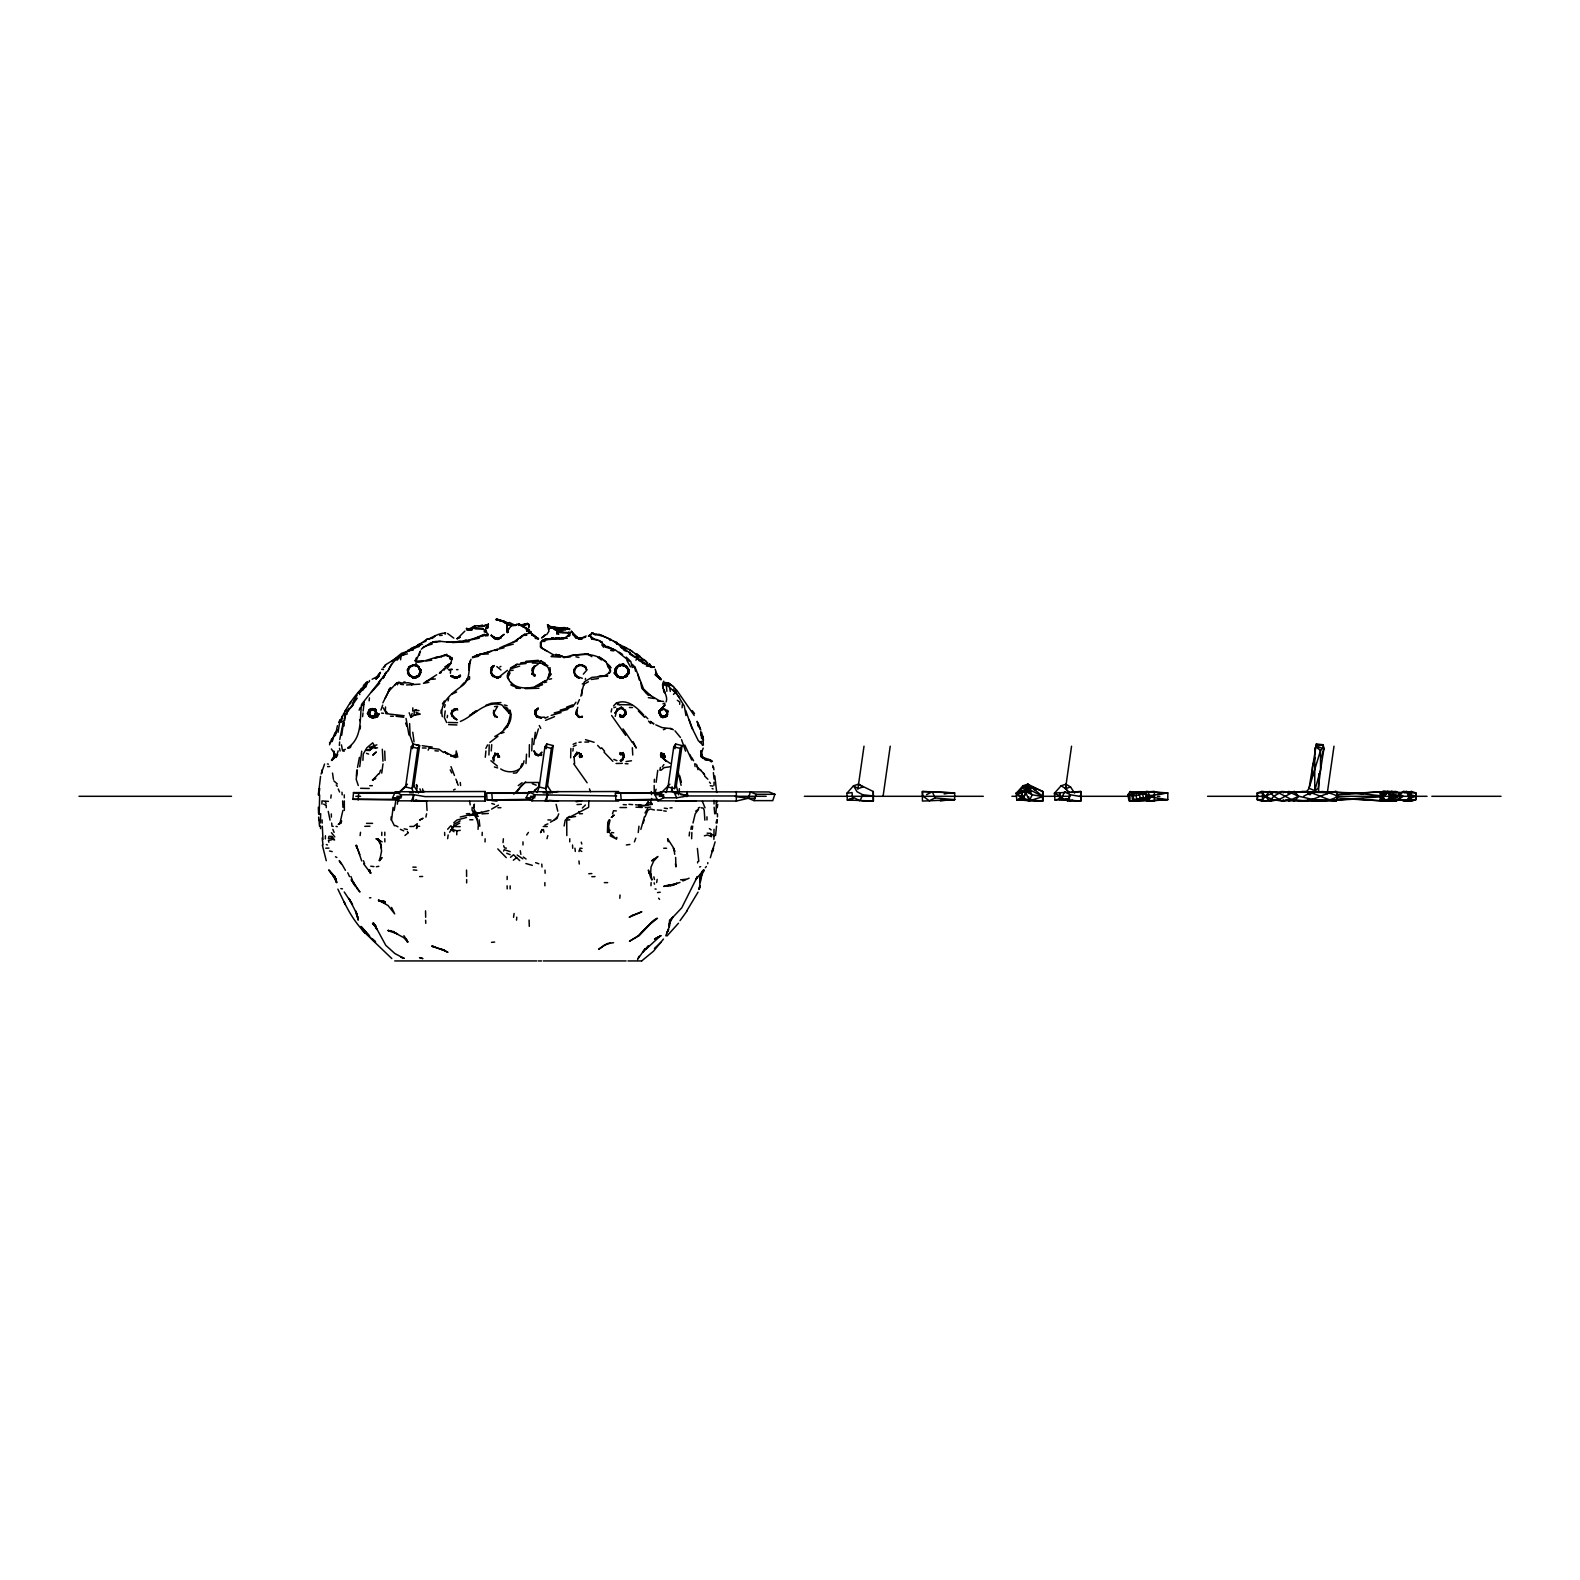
<?xml version="1.0" encoding="UTF-8"?>
<svg xmlns="http://www.w3.org/2000/svg" width="1580" height="1580" viewBox="0 0 1580 1580"><rect width="100%" height="100%" fill="white"/><g stroke="black" fill="none" stroke-linecap="round" stroke-linejoin="round"><path stroke-width="1.5" d="M319.041 820.218L319.535 826.36M466.554 629.788L472.361 629.669C469.319 630.914 465.29 628.465 466.554 628.702M529.241 757.037L529.399 744.694M356.409 776.116L356.764 770.033M668.182 841.745L667.59 838.664L673.831 848.381L674.719 854.326M1030.318 788.42L1027.79 784.194L1027.494 788.578L1023.603 797.801L1016.236 793.279L1032.372 786.978L1042.721 791.521L1042.682 801.06L1016.77 799.994L1016.236 793.279L1022.912 785.793L1027.79 784.194L1042.721 791.521L1042.682 801.06L1016.77 799.994L1023.603 797.801L1029.331 800.823L1043.017 796.616L1027.79 784.194L1016.236 793.279L1021.984 799.302L1029.331 800.823L1032.194 794.78L1027.494 788.578L1022.912 785.793L1029.331 800.823L1028.718 796.735M522.98 844.945L523 841.864M691.606 838.743L691.862 832.502M344.578 720.678L345.665 714.535L357.238 698.143M384.789 835.484L384.809 832.206M338.061 732.37L340.016 720.026L341.162 719.69C346.02 707.149 354.907 695.299 364.309 685.641M717.458 816.821L717.478 813.759M381.787 835.425L381.807 832.265M466.535 870.047L466.613 876.446M528.806 625.858C527.7 620.545 529.616 627.457 529.063 624.771M620.762 645.647L617.089 643.356L629.591 649.657L646.339 661.605M626.253 657.142L630.835 661.566L632.217 667.451L634.666 666.78L635.515 668.36L643.574 689.018L650.664 695.575L660.045 701.125L663.541 701.461M679.282 791.876L679.341 788.637M362.926 760.336L363.222 754.114L366.916 747.735L372.722 742.817L375.586 748.091L377.521 747.794M466.633 882.904L466.693 879.586M679.677 704.325L679.716 701.955L677.307 700.315M666.879 691.309L666.385 685.76L663.62 684.634L665.16 683.449L676.892 693.976L673.495 689.887M485.04 841.923L485.119 838.783M531.769 750.856L532.282 738.433M385.066 760.454L384.73 751.053M388.127 670.789C393.124 658.169 407.087 650.565 418.996 646.496L421.505 642.586M482.157 835.524L482.236 832.344M507.121 879.527L507.2 876.347M526.515 754.174L525.982 763.555M659.808 713.508L659.907 710.25L659.196 713.449L661.981 707.603L659.709 710.664L665.081 704.739L661.902 708.136L664.548 705.707M427.054 810.481L426.482 800.922M472.163 807.341L472.065 810.125L477.041 819.625M615.568 672.705L616.654 666.424L614.739 672.705L617.444 666.681L620.071 664.489L614.758 669.505L617.385 666.819L615.331 672.744L615.469 669.624L616.793 675.964L614.067 672.843L619.735 677.8L616.595 676.398L622.974 677.978L616.437 675.766L622.974 677.8L619.854 677.8L626.233 676.892L619.814 677.781L622.974 677.899M1382.796 801.06L1384.514 799.658L1383.962 801.06L1382.224 799.658L1382.796 791.521L1395.989 791.521L1403.178 796.3L1395.989 801.06L1382.796 801.06L1381.177 796.3L1382.224 792.923L1383.962 791.521L1384.514 792.923L1382.796 791.521M325.342 838.901L325.441 835.8M580.828 696.168L584.403 681.77L591.829 677.405L607.787 675.924L604.291 675.924L610.157 672.369L609.623 666.582L607.885 666.543L606.286 661.961L599.294 657.122L604.271 660.48M697.965 769.658L696.899 765.016M1318.747 773.904L1318.629 791.521M321.925 773.094L322.024 769.934M413.288 799.5L413.447 794.997M419.707 651.888L419.391 655.325M470.998 659.235C467.858 668.36 471.334 680.388 461.143 686.51C451.406 693.699 439.122 702.883 442.361 716.649M546.877 799.5L547.115 792.765L545.614 788.578L551.341 748.387L553.217 745.582L546.799 744.002L544.922 746.787L539.175 786.978L537.141 792.587M1059.449 799.5L1059.686 792.765L1080.898 791.521L1080.858 801.06L1067.507 800.823L1061.78 797.801L1059.449 799.5L1080.858 801.06L1080.898 791.521L1071.615 792.41M1069.522 794.997L1069.364 799.5L1054.946 799.994L1054.413 793.279L1061.089 785.793L1065.967 784.194L1070.549 786.978L1074.598 793.081M478.029 829.342L478.246 826.32M590.841 636.306L591.631 638.913L599.057 640.532L606.641 647.03L603.56 644.719M555.528 629.808L560.347 632.454L569.748 632.731L560.347 632.454L547.45 624.653L548.951 631.19L546.68 634.666M716.017 813.661L716.431 800.961M654.258 782.258L654.377 779.295M650.98 885.728L651.118 882.568M714.042 779.058L713.39 772.62M540.558 645.549L541.782 648.412L540.518 642.665L543.994 639.841L567.2 638.182L544.784 638.833M388.68 669.821L361.583 704.404C359.45 719.453 362.61 737.623 347.956 747.656M504.06 647.8L495.251 649.854C494.145 650.288 458.299 660.598 478.641 656.273M525.686 782.001L520.847 786.03L517.252 791.758M385.52 706.991L385.342 710.506L387.515 713.192M412.676 711.059L412.834 707.84M564.139 826.004L565.186 820.257L566.845 818.677L588.629 807.321L588.807 800.981M682.106 707.781L682.264 704.779M491.242 750.954L491.716 744.674M581.717 695.378L582.329 688.999M686.905 796.616L687.201 791.521L687.537 795.965L676.714 797.801L663.58 797.801L657.853 800.823L654.989 794.78L660.717 791.758L769.144 791.955L774.891 794.306L772.758 800.625L754.055 800.625L748.308 798.275L736.004 796.616M657.853 800.823L736.339 801.06L736.3 791.521M873.286 791.521L873.345 801.06L847.394 799.994L846.86 793.279L853.516 785.793L858.394 784.194L873.286 791.521L873.345 801.06L861.831 800.823M319.575 784.826L320.562 776.333M339.996 722.238L341.833 721.705L341.675 716.688M342.88 810.461L339.937 823.338L341.695 821.008L339.246 823.97M382.972 761.165L382.301 749.276M657.754 770.329L656.135 782.278M713.903 839.316L714.022 829.303M362.61 716.609L363.005 712.916M474.138 807.341L474.336 804.181L473.664 807.499M497.404 650.328L495.251 649.854M707.721 863.746L707.801 862.621M715.562 835.543L716.55 826.083M485.89 750.974L485.277 757.255M616.753 838.467L616.812 837.4M319.002 788.795L318.271 794.839M319.2 814.49L319.654 794.938M717.103 823.042L717.32 819.921M487.351 625.265L488.437 624.614L481.92 626.312L487.983 624.535M485.139 791.521L485.1 801.06L398.279 800.823L392.551 797.801L395.415 791.758L485.139 791.521L485.1 801.06M1042.721 791.521L1042.682 801.06L1033.478 800.27M1129.937 801.06L1129.996 791.521L1142.518 794.128L1148.245 792.034L1150.102 798.453L1144.394 800.547L1129.937 801.06L1144.098 800.625M440.938 713.192L441.175 710.21M339.364 745.444L339.641 742.008M341.715 735.233L343.769 720.697M396.363 799.994L352.952 799.302L353.486 792.587L396.462 792.587M358.166 799.994L358.7 793.279L396.896 793.279M383.13 667.827L385.658 664.706L397.864 657.24M450.379 673.297L450.577 670.809L448.878 669.683L452.097 669.407L448.878 669.683M519.702 666.128L510.419 668.834L507.437 677.129C513.125 691.191 530.939 688.959 542.552 684.713M516.522 920.133L516.759 917.17M591.058 634.449L592.085 632.83C588.471 638.399 588.965 632.533 591.473 637.254L594.258 638.893M642.487 663.264L647.03 664.193C628.267 655.305 615.607 636.562 595.186 634.686L592.421 632.81L595.186 634.686M619.794 898.269L620.051 895.011M456.758 834.813L456.837 830.784L451.584 829.283M570.894 748.466L570.657 757.847M638.972 826.221L638.241 832.522M319.2 788.4L319.456 785.477M704.858 820.119L704.186 810.145L703.159 808.012L701.263 807.854M359.726 766.715L361.721 751.191M503.033 842.614L503.388 838.802M701.718 741.277L701.56 742.304M391.524 664.41L388.799 669.229M613.317 640.888L616.99 643.475L617.089 642.428M320.681 813.582L320.404 822.904M549.386 675.648L550.097 667.668L548.596 668.893L549.721 672.231M369.128 700.849L369.424 697.866M397.35 804.2L397.686 801.1M569.353 629.433C568.84 627.932 570.933 629.136 566.489 628.504L561.591 627.714C558.846 629.887 549.563 625.107 556.614 628.129L555.528 630.104L565.956 629.551L565.285 628.307M445.284 634.113L445.56 632.691L444.553 633.6M394.23 810.441L395.691 801.159M441.551 657.122C436.475 654.634 410.207 669.387 416.547 657.477M689.176 835.958L689.591 832.107M319.14 791.817L318.804 794.957L319.733 788.558M460.333 721.448C474.395 715.72 484.547 700.039 501.867 704.917L509.412 713.528L509.827 709.953C514.507 721.764 504.395 731.54 494.777 736.497M692.317 829.303L692.672 826.123M710.783 760.039L701.204 756.879L704.384 758.598L701.224 756.287L704.028 758.578L701.086 755.615L703.337 758.242L701.086 755.121L702.745 757.946L700.987 751.033L701.678 757.472L701.382 751.014L700.849 754.154L703.219 748.13M383.012 763.871L381.728 773.094M533.685 744.615L535.324 732.29M400.609 659.788L400.945 656.944M484.112 631.704L486.206 632.514L485.771 630.124L487.865 634.805L485.257 635.575L484.25 634.232L484.151 635.437L469.339 639.959M525.528 628.011L527.523 629.117L527.009 631.111L525.745 628.109L522.723 626.746M558.727 813.838L556.97 818.519L550.452 822.193M569.847 632.395L569.59 635.693L567.418 636.306L569.946 632.869M572.869 751.073L573.204 748.229M1383.211 792.923L1383.211 799.658L1387.299 801.06L1392.691 796.3L1388.208 791.521L1383.606 792.923L1383.606 799.658L1387.299 801.06L1391.783 796.3L1387.299 791.521L1383.211 792.923L1383.211 799.658M330.812 798.117L331.188 794.938M360.102 835.563L360.517 832.324M416.488 709.637L414.197 710.487L414.138 715.246L410.879 717.32L409.161 712.758M536.726 717.024L535.64 710.368L535.008 713.528L538.286 707.939L535.284 710.506L536.726 717.024L535.284 714.14L537.99 717.221L535.146 714.575L541.505 718.13L538.346 717.419L544.626 717.162M447.654 838.644L448.147 834.951M510.617 714.12L507.358 727.156M487.884 626.865C488.793 619.459 486.245 635.93 488.319 623.843M513.559 917.289L514.093 913.477M386.034 672.112L383.92 676.971M407.443 784.194L398.851 792.587L405.566 786.978L411.313 746.787L413.19 744.002L419.628 745.582L413.881 785.793L412.005 788.578L413.526 792.765L409.556 792.765M412.518 748.723L413.19 744.002M419.628 745.582L417.752 748.387L412.005 788.578L405.566 786.978M546.127 748.723L546.799 744.002M539.175 786.978L545.614 788.578L547.49 785.793L553.217 745.582M665.97 792.587L668.004 786.978L673.751 746.787L675.628 744.002L682.047 745.582L676.319 785.793L678.61 794.78M674.956 748.723L675.628 744.002M671.421 791.521L672.112 786.741M668.004 786.978L674.443 788.578L680.19 748.387L682.047 745.582M857.861 789.131L864.003 746.195M883.082 796.3L890.231 746.195M1065.434 789.131L1071.556 746.195M1327.18 793.911L1333.994 746.195M468.904 666.444L469.161 663.363L468.944 670.256M1409.498 797.88L1407.247 801.06L1411.059 800.586L1411.059 791.995L1403.178 791.521L1395.989 796.3L1399.584 799.658L1407.247 801.06L1409.143 799.658L1410.545 792.923L1406.259 791.521L1404.383 792.923M447.199 717.656L447.535 715.385M331.879 740.19L334.091 735.371M357.396 770.171L356.191 779.315L358.285 785.517M507.713 631.565L506.805 625.522L507.891 631.408L506.844 628.504M703.515 744.95L702.389 745.246M507.694 673.831L507.437 677.129L508.918 679.104M357.534 767.367L359.43 757.333M659.887 770.27L660.381 767.406M697.57 862.897L697.807 861.515M666.168 701.836C668.794 694.627 659.354 687.833 663.778 681.158M338.16 750.856L336.046 757.492L337.705 754.529L331.82 760.533M656.648 882.529L657.181 879.448M693.008 822.982L695.22 813.878L698.597 809.197L695.674 811.152M645.015 812.989L647.918 807.992M690.894 829.303L691.467 826.162M540.518 642.665L540.498 646.674M388.483 691.566L382.893 702.824M413.565 648.215L413.209 650.071L411.353 650.387L419.786 643.811L411.728 649.419L413.98 647.583M359.924 729.269L360.497 726.287M335.355 735.609L337.429 725.714M363.124 711.059L364.229 701.619M699.446 888.987L700.454 876.169L700.256 882.509L702.211 873.562L700.73 876.446L704.384 870.244M353.446 701.382L357.218 695.062M385.658 664.706L384.552 666.898M397.528 684.831L397.884 683.014M640.848 829.401L644.383 816.86M393.104 807.341L391.583 820.06L394.427 825.787M425.889 817.117L426.56 813.819M332.195 741.553L334.96 732.686M343.038 723.126L339.759 739.519M489.207 744.832L488.951 755.003M611.124 712.007L611.796 708.808M384.651 675.569L383.19 677.425L385.698 672.784M448.068 700.868L448.7 698.083M585.311 679.519L585.548 678.452M334.901 735.036L337.073 730.039M506.548 623.29L507.812 632.336M660.4 710.151L659.65 713.35L659.413 710.487L661.131 716.945L660.006 714.14L663.047 717.755L660.104 714.93L663.363 717.221L660.341 715.503L663.58 716.945L660.578 716.293L667.096 716.254L664.054 716.688L667.254 715.226L664.528 716.945L667.195 714.2L664.982 717.142L667.57 714.535L664.528 716.945L667.352 714.575L664.252 716.787L667.234 715.661L660.558 716.036L663.58 716.945L660.499 715.819L663.541 717.123L660.44 715.404L663.205 717.36L660.243 714.911M488.082 625.463L488.358 624.357M715.108 841.883L710.348 857.743M445.224 710.941L444.355 717.537L446.646 722.514M570.538 655.759L570.242 656.925L563.546 657.537C575.396 654.357 589.36 652.106 600.677 658.208M716.036 822.982L716.846 819.862M369.325 681.75L369.483 680.506M520.867 854.346L520.274 850.712M444.474 707.425L445.204 704.7M1292.815 800.132L1288.964 801.06L1288.233 799.658C1304.211 802.976 1320.367 798.098 1336.384 801.06L1337.668 796.3L1336.384 791.521C1320.367 794.483 1304.211 789.605 1288.233 792.923L1288.964 791.521L1292.815 792.449M1321.492 757.492L1323.981 748.288L1323.072 744.733L1316.377 743.982L1309.05 788.321L1306.798 791.521L1295.679 792.291M662.85 685.167L665.16 683.449M350.523 747.419L351.037 745.582M450.32 657.26L451.031 658.742L449.925 658.722L451.762 657.477L452.315 659.137M546.976 838.684L547.806 835.623M1315.054 757.492L1312.486 766.695L1312.526 776.373M380.938 710.052L382.676 705.134M643.277 823.002L644.146 819.941M524.027 760.829C522.506 772.087 508.997 774.457 500.682 768.947M655.246 792.094L656.075 789.23M431.478 638.3L426.541 639.426L425.731 641.342L422.531 642.369M535.363 686.233L547.253 679.874L550.314 670.75L545.732 664.568L543.125 663.304L532.302 663.008M538.444 728.913L535.482 738.571M435.132 658.011L446.962 654.416L442.163 656.214M551.341 673.969L548.3 678.077M527.009 631.111L528.194 629.176M508.661 671.401L507.457 675.351L508.286 678.748M322.202 837.973L322.972 844.945M360.22 691.704L361.05 689.137M410.879 717.32L412.143 713.41M362.867 690.105L367.488 682.718L366.54 683.982M578.991 851.541L580.117 848.144L582.072 848.401M331.642 738.848L329.529 744.832M663.58 753.561L660.815 755.615L664.291 753.798L660.795 754.964L663.896 754.055L665.299 757.057L663.798 754.134L660.657 754.371L663.896 754.055L664.035 757.432L664.094 754.114L663.383 757.551L664.232 754.292L662.692 757.59L664.271 754.509M644.995 816.84L647.859 810.224L650.348 809L654.396 809.987M736.339 801.06L748.308 798.275L750.441 791.955L756.188 794.306L774.891 794.306M754.055 800.625L756.188 794.306M344.519 716.234L345.349 713.765M1383.962 791.521L1380.288 799.658L1383.962 801.06L1380.288 792.923L1383.962 791.521L1382.579 792.923M321.096 774.022L324.552 764.068M510.913 626.51L510.557 625.009L515.594 625.522M612.467 813.858L613.534 810.757L616.319 810.895M541.189 641.994L540.558 647.622M609.999 820.079L608.695 826.083L609.386 832.482M1405.785 792.923L1406.259 791.521L1409.143 792.923L1410.624 796.3L1409.143 799.658L1406.259 801.06L1404.383 799.658M577.806 707.287L575.989 713.41L576.522 710.309L577.905 716.787L576.345 713.765L578.833 716.55L582.269 716.925L579.11 716.886L582.349 716.589L579.208 717.261L582.428 716.372L579.327 717.537M349.931 704.107L350.839 701.639M651.711 798.453L650.683 801.337L652.185 804.378L638.952 806.175M716.412 803.094L717.024 801.415M449.609 832.245L454.053 825.807M528.451 624.811L528.885 627.438L529.34 625.028M379.22 773.904L380.662 770.072M634.41 841.883L635.812 838.19M665.792 935.775L669.327 926.512L669.683 920.093L669.564 923.312L672.823 917.111L670.236 920.054L681.77 907.809L697.392 876.584L695.674 879.705L703.495 870.126M342.129 716.155L341.162 719.69M1026.131 788.519L1027.79 784.194M548.26 625.364L549.03 629.255M711.869 851.581L713.094 848.381M385.066 698.439L390.556 687.794L389.075 689.196L388.404 691.566L396.679 683.034L407.186 682.856M383.17 678.432L384.315 675.648M359.134 710.17L360.201 707.623M420.497 650.98L416.291 660.302M408.667 666.681L407.857 672.804L409.753 666.385L413.012 664.923L407.719 669.426L407.877 672.725L407.363 669.545L409.674 676.102L407.838 669.505L409.753 666.385L416.31 665.14L419.095 666.997L413.15 664.765L418.838 666.898L420.596 672.685L418.344 666.622L420.399 669.703L415.836 663.422M1021.134 798.888L1016.77 799.994L1023.603 797.801L1027.494 788.578L1043.017 796.616L1032.194 794.78L1026.467 791.758L1016.236 793.279L1022.3 790.909M556.752 633.738L557.444 632.119L558.649 634.034L556.752 633.738L557.661 631.052L560.584 631.842M503.625 851.047L504.218 849.665L510.182 851.64M520.788 766.675L522.091 763.654M344.025 719.157L344.598 717.873M579.406 699.624L577.371 704.167M662.534 754.193L661.21 757.195L664.232 754.825L660.42 755.003M380.247 672.389L375.645 678.649L380.444 672.527L378.667 675.904L372.11 679.242M575.969 702.231L572.987 706.497L560.248 710.131M428.141 750.144L429.661 746.827L432.15 746.985M637.589 959.574L639.09 956.256M451.11 641.914L454.23 641.776M508.069 629.255L507.851 630.302L511.189 625.72M659.314 713.291L660.756 710.19M538.622 684.91L544.665 681.019M398.279 800.823L401.142 794.78L414.276 794.78L425.099 796.616L485.435 796.616M411.412 800.823L414.276 794.78M548.556 800.823L531.887 800.823L526.16 797.801L529.024 791.758L618.708 791.521M531.887 800.823L534.751 794.78L616.635 795.965M547.885 794.78L545.021 800.823L618.748 801.06M873.641 795.965L862.799 794.78L859.935 800.823L854.207 797.801L847.394 799.994L852.588 799.302L852.055 792.587L846.86 793.279M1061.78 797.801L1064.643 791.758L1070.371 794.78L1081.194 796.616M1067.507 800.823L1070.371 794.78M447.18 668.774L450.813 663.383L452.097 658.268L446.212 655.009L444.336 655.74M484.942 631.111L487.391 624.673M626.371 651.474L622.915 649.005M377.423 717.103L379.062 713.726L376.119 717.32L378.963 714.298L372.465 718.09L369.345 716.412L375.665 717.438L372.465 718.09L367.31 713.311L369.305 716.649L368.752 710.21L368.002 713.37L369.226 710.25L372.307 708.591L367.706 713.291L369.365 710.368L372.386 708.946L369.266 709.44L375.665 709.341L369.444 710.506L375.665 709.341L372.485 709.242L375.566 710.25L376.712 713.331L375.408 710.467L372.544 709.025L369.76 710.644L372.643 708.571L368.654 713.449L369.858 710.348L368.969 713.508L369.503 710.309L370.668 716.984L369.207 714.002L371.813 716.866L369.049 714.219L371.991 716.668L369.088 715.898L375.783 715.582L372.742 717.103L376.02 714.595L374.262 716.945L376.356 710.348L374.914 716.787L375.823 710.23L376.435 713.41L374.855 716.668L376.218 713.548L375.546 710.289L372.544 708.788L376.83 713.41L375.29 710.388L376.396 713.449L374.934 716.372M508.562 676.062L510.083 672.942M485.87 748.387L487.568 744.931M638.3 958.349L645.193 948.691L642.606 952.246L660.756 935.617L654.634 939.211L660.914 935.735L654.535 938.974M680.052 920.626L686.984 911.048M379.753 683.113L371.32 692.218M1283.177 792.923L1283.888 791.521L1289.675 792.923L1288.964 791.521L1285.093 792.449M1294.02 801.06L1294.731 799.658M643.712 715.069C636.977 707.504 627.122 698.301 616.279 703.199L613.514 705.924M609.169 819.763L607.787 822.37L607.431 832.463M698.024 892.127L686.629 911.107M508.326 630.835L507.358 632.533L507.318 629.669L507.358 632.612L508.246 631.309M516.759 641.184L518.082 638.873M338.634 722.435L340.016 720.026L341.833 721.705M606.286 661.961L604.192 660.717M646.536 804.635L648.057 801.988L652.185 804.378M583.652 685.424L584.58 683.864M439.872 672.428L441.077 672.744L441.097 671.638L439.378 673.278L444.257 668.478M329.45 742.837L331.05 741.672M703.317 743.904L702.962 736.3M397.015 660.243L401.577 655.285L407.383 653.883M667.767 713.864L665.851 717.004L667.767 710.447L667.195 713.528L665.121 709.262L667.925 712.126L664.39 709.479L660.756 709.203L663.778 709.183L660.638 709.756L663.679 708.926L660.638 710.151L663.58 708.531L660.618 710.447M1385.561 794.701L1387.516 791.521L1390.459 796.3L1387.516 801.06M1392.75 801.06L1395.673 796.3L1392.75 791.521M641.776 960.857L653.488 951.219L663.501 939.034M497.858 754.035L497.996 757.314L497.759 753.818L498.865 757.136L497.72 754.015L494.639 754.47L497.858 754.154L494.678 753.305L497.858 754.154L499.596 757.018L497.72 754.015L494.698 754.786L497.7 753.423L493.355 757.235L494.876 754.312L493.394 760.454L493.177 757.373L493.967 761.106M465.33 681.928L467.404 678.649L466.772 680.289L469.576 679.025L469.517 676.635M507.851 630.302L508.543 629.215L506.983 627.556M608.754 673.356L608.636 672.25M460.254 816.979L472.499 814.194L476.113 816.149L477.891 813.364L481.683 812.239M508.582 723.344L503.901 729.328M674.443 788.578L676.319 785.793M662.296 766.932L663.896 764.562M442.44 703.851L444.415 700.967M347.106 710.921L349.042 708.117M526.654 834.971L528.411 832.423M478.523 826.123L476.331 815.952L473.526 813.68L474.988 811.567L473.605 807.499M513.776 794.128L524.955 782.515L538.662 782.475L538.958 785.339M416.35 646.812L417.16 645.627L418.996 646.496M581.282 754.49L579.208 756.366L581.203 754.351L579.88 757.571L580.927 753.956L581.262 757.274L580.65 753.798L581.875 757.018L580.156 753.581L582.388 756.642L579.919 753.62M1405.785 799.658L1406.259 801.06L1409.637 796.3L1409.143 792.923L1407.247 791.521L1409.498 794.701M352.241 703.574L355.421 699.17M1149.114 798.967L1140.484 797.92L1134.736 800.784L1128.93 800.784L1127.962 794.661L1130.036 791.797L1148.601 792.41M378.489 773.845L372.623 780.323L375.606 778.17L372.406 779.947L375.586 778.446M645.805 805.069L648.057 801.988L647.84 804.892L644.502 805.721L635.496 804.753M359.391 693.087L363.479 688.722M1310.176 794.701L1312.526 791.521L1314.402 792.923M497.088 619.755L495.903 619.775L501.65 620.762C490.946 618.728 504.909 621.058 508.326 623.27L496.219 619.064L504.257 621.276L502.144 620.822M464.856 631.131L457.094 638.873L460.155 637.214L457.094 638.478M420.655 644.265L407.423 650.585M347.521 711.415L345.585 713.903L347.225 714.061M512.927 667.352L517.154 664.232M517.233 772.047L519.129 769.638M539.471 755.161L541.94 752.12L538.839 755.457L541.683 754.055L538.622 755.457L541.624 754.746L535.205 754.588L541.565 755.438L535.284 754.055L538.365 755.892L533.823 751.093L535.561 754.114L534.238 751.014M344.756 711.474L345.724 710.289M372.386 748.268L366.303 750.362L369.463 750.48L372.13 747.221M423.006 647.721L433.907 641.697L429.069 643.83M379.161 681.849L381.511 679.064M1029.41 790.514L1032.372 786.978L1035.71 789.98M673.495 694.43L675.272 692.336L679.598 697.807M444.039 670.137L448.266 664.509L450.813 663.383L444.75 666.918M678.492 923.214L666.957 936.012M569.254 707.346L567.358 709.538L554.185 712.936M644.739 929.415C626.746 948.731 653.725 917.881 657.418 918.316L651.118 923.194L654.416 920.054M705.332 867.697L706.379 866.472M394.862 685.127L396.679 683.034M1287.582 800.013L1294.455 801.06L1298.641 796.3C1311.439 798.651 1325.027 804.595 1337.668 796.3C1326.983 790.81 1314.145 790.039 1303.599 796.3M350.701 707.801L353.466 704.64M447.654 829.263L450.774 825.787M651.177 923.135L638.853 935.775L629.452 941.265L638.636 935.577M539.491 662.81L541.111 661.033L545.159 663.165M460.965 686.233L464.066 682.797M497.285 706.833L493.434 713.429L493.691 710.309L494.994 716.965L493.849 714.239L497.404 717.379L494.402 715.621M472.677 657.813L477.535 654.614L476.015 655.7M503.981 634.469L497.878 639.466L500.919 637.589L494.639 638.873L500.959 637.905L494.579 638.162L497.661 639.189L500.9 637.629L497.799 638.913L491.439 636.167M588.313 636.108L589.992 634.903L589.083 636.226M609.939 640.532L610.907 639.485M701.757 871.943L703.594 869.988M1385.206 794.701L1388.208 791.521L1392.691 796.3L1388.208 801.06L1383.606 799.658M619.794 664.271L617.227 666.977L623.073 664.607L616.97 666.819L623.073 664.331L619.913 665.081L626.273 665.931L619.933 664.607L626.529 666.266L628.721 669.407L623.527 664.114L626.312 666.562L619.893 664.864M421.327 649.262L424.151 646.358M698.794 861.238L697.392 848.44M469.181 641.678L452.492 642.546M545.317 634.646L541.841 637.846M520.136 638.36L524.363 634.35L529.418 633.126L528.925 629.65L529.418 633.126M363.38 685.503L367.35 681.573M554.106 820.099L557.207 816.979M533.448 791.758L539.531 785.714M662.277 791.758L669.881 784.194M343.413 713.923L344.618 713.41M582.349 808.032L585.449 804.971M660.894 942.411L654.456 948.395M507.457 670.315L497.779 678.018L494.54 677.07L500.9 676.635L497.779 678.018L491.499 675.015L494.422 676.892M489.84 742.442L497.917 736.28M583.336 674.127L586.773 670.157M331.563 760.099L334.447 757.373L333.953 751.073L334.565 757.353L331.524 760.257L335.197 754.292L334.17 757.472L334.98 754.213L331.365 748.96M620.98 754.667L623.27 752.514L620.604 754.786L623.824 753.66L620.071 754.312L623.27 754.035L619.933 753.818L622.955 754.49L624.396 757.156L623.073 754.055L623.942 757.235L623.665 754.114L621.849 760.81L623.448 758.025L620.94 760.889L623.468 758.538L620.446 760.691L623.31 759.427L620.17 760.632M504.04 634.41L497.779 639.051L491.459 635.832L497.68 639.426L491.321 635.417L494.086 638.221L491.321 635.101M524.363 634.35L514.152 641.638L499.596 647.938M473.526 813.68L477.891 813.364L474.988 811.567L472.499 814.194L476.331 815.952M429.523 638.794C429.227 638.755 440.603 632.099 445.363 633.304M382.064 857.782L379.121 860.448L381.649 857.683L379.595 860.745L381.57 851.186L380.859 844.945L377.995 838.921L381.155 845.024L377.62 839L379.97 841.33L375.981 838.664L382.163 841.844M457.371 677.702L460.175 675.193L457.371 677.702L460.531 675.825L453.934 678.037L457.074 677.623L450.675 675.648L457.015 677.938L451.11 675.569M487.963 633.916C487.272 637.392 483.954 633.363 481.051 635.693M564.238 657.082L558.115 654.772L562.579 656.589L553.276 654.712L551.104 656.608L560.624 657.142M661.131 770.23L664.133 767.643L670.256 766.735M453.776 822.745L456.976 820.02L466.475 817.512M607.688 832.324L610.157 830.211M596.963 633.955L593.942 634.39M538.879 685.918L541.723 683.548M510.518 857.288L513.52 854.78L519.702 860.587M532.105 668.557L538.207 664.074M467.996 628.899L466.554 628.228L466.831 629.472L470.149 629.788L474.81 627.635L483.085 628.445M535.126 666.089L532.48 669.169L534.455 666.405L532.48 672.784L532.124 669.683L534.534 676.26L532.46 673.199L534.889 676.102L531.729 673.633L535.186 674.956L531.986 674.146M404.954 835.465L408.331 832.719M399.957 656.273L404.401 654.396M1388.208 801.06L1391.783 796.3L1387.299 791.521L1383.606 792.923M369.463 750.48L372.406 748.189M436.653 674.779L423.499 683.35L428.891 682.284M635.812 660.124L637.905 658.524L636.286 657.082L640.828 660.322M498.47 805.168L491.637 809.079M587.345 653.883L588.59 654.14L584.995 653.883M451.781 827.525L459.701 823.062M518.26 785.576L522.052 782.732M432.15 638.438L435.25 636.128M513.322 860.192L516.7 857.663M654.081 859.066L651.632 860.883L657.912 856.498L653.666 861.12L651.019 867.104L650.427 876.387L650.466 873.167L652.027 879.606M664.173 754.806L661.072 757.077L662.415 754.193L661.744 757.393L662.237 754.154L662.099 757.531L661.921 754.193L662.375 757.669L661.526 754.292L662.672 757.946L660.677 754.983L666.602 761.442L663.324 758.815L670.118 763.338M472.519 713.291L475.837 710.882M363.281 688.683L366.244 686.55M453.816 824.424L460.215 820.85M527.542 623.27L523.987 624.851L528.115 624.041M1409.775 792.923L1411.73 791.521L1415.917 792.923L1415.917 799.658L1411.73 801.06L1398.261 799.658M541.802 637.747L545.179 635.318M469.319 628.82L475.343 625.799L484.487 625.818M609.623 666.582L611.183 667.708M361.445 705.983L363.676 704.443M423.361 641.776L426.146 639.92M341.201 822.43L338.238 824.405L341.142 823.002M1016.236 793.279L1021.45 792.587L1027.494 788.578L1031.286 791.699M457.647 642.092L462.96 641.776M494.323 665.615L491.143 667.668L494.066 665.575L491.005 668.498L493.039 666.286L490.709 672.843L492.526 666.385L491.084 673.021L490.748 669.683L492.901 676.615L491.222 673.475L497.542 678.373M495.212 650.585L497.206 649.301M541.466 641.48L543.994 639.841L541.822 641.381L544.903 641.421M510.518 667.925L516.64 664.548L526.041 663.501M414.79 646.714L410.84 648.61M473.25 626.865L475.402 626.154L474.197 626.194M711.277 761.935L712.383 761.106L704.581 759.427L711.356 760.731M545.554 720.342L554.521 716.649M669.979 884.622L663.659 886.419L673.534 885.215L677.01 883.26L666.879 885.985M520.867 636.78L522.881 635.535M456.6 692L452.255 694.015M512.532 625.818L516.917 624.554M621.217 647.622L622.244 648.136L621.118 646.793M469.497 715.306L476.627 711.198M566.667 818.163L569.689 816.366M550.314 627.951L554.027 626.924L558.017 628.09L550.393 627.833M432.762 678.255L425.553 681.869M422.986 818.144L419.569 820.079L422.67 818.677M580.571 801.317L581.736 800.665M682.876 880.949L689.097 878.184M586.16 635.97L579.268 639.11L576.167 637.332L582.289 638.755L576.088 637.727L579.208 638.695L585.568 637.214M585.469 683.409L588.451 681.79M564.435 638.202L569.59 634.587L569.59 635.693M534.652 790.237L536.43 789.269M646.339 666.049L654.179 666.997L651.197 667.017L649.36 663.758L651.454 666.622L654.416 667.313M391.465 661.586L401.616 653.251L410.069 650.683M499.813 666.977L500.9 666.424M485.909 705.273L491.459 703.238L500.959 702.567M345.368 749.394L342.406 750.184L341.458 744.891M926.571 794.661L932.319 791.797L954.656 792.923L954.656 799.658L940.139 800.625L954.656 799.658L935.024 797.92L929.277 800.784L922.424 801.06L922.384 791.521L954.656 792.923M1127.962 794.661L1132.03 794.661L1137.778 791.797L1140.484 797.92M453.737 642.191L455.692 641.934M534.731 710.427L538.128 708.768L535.284 710.506L535.304 713.824M679.973 882.43L670.098 885.728M545.001 718.248L548.082 716.787M446.706 642.25L454.013 642.25M480.103 636.069L472.558 639.466L458.24 641.697M496.041 801.277L497.641 800.566M1287.582 792.568L1294.455 791.521L1298.641 796.3L1291.196 799.658L1282.012 801.06L1275.139 800.013M433.038 642.369L438.806 641.164L449.688 642.29M453.519 789.941L455.198 789.19M700.631 866.63L699.585 866.986M417.89 713.587L414.138 715.246L420.24 714.16L416.034 712.284M575.574 816.485L570.262 817.334M698.321 808.012L699.782 807.38M428.851 638.656L426.541 639.426M1298.641 796.3L1291.196 792.923L1282.012 791.521L1273.757 796.3L1269.57 801.06L1265.402 796.3L1269.57 791.521L1278.753 792.923L1294.455 801.06M1294.455 791.521L1278.753 799.658L1269.57 801.06L1272.848 799.658L1265.402 796.3L1272.848 792.923L1269.57 791.521L1273.757 796.3L1282.012 801.06M664.686 682.422L668.557 683.054L674.542 687.577M566.549 707.149L572.809 704.838M663.403 729.703L665.555 728.814M573.125 744.279L576.147 743.015M573.323 746.333L576.147 745.187M435.053 641.46L436.495 641.519M544.863 825.076L547.865 823.871M367.37 682.698C370.352 681.513 363.42 682.896 366.738 684.89M1026.329 789.348L1032.372 786.978L1034.959 790.494M555.331 627.932L556.614 628.129M1389.334 801.06L1393.086 799.658L1391.052 801.06L1394.192 796.3L1391.249 791.521L1393.086 792.923L1389.334 791.521M551.223 715.404L561.038 712.58M491.025 651.474L479.273 654.792L482.236 653.903M325.757 848.223L328.916 848.105M555.528 630.104L565.956 629.551M685.957 879.31L682.422 879.586M369.937 826.221L364.782 826.32M425.79 645.746L432.11 644.126M662.968 703.87L664.982 703.199M552.388 627.457L551.084 626.668L554.027 626.924M1061.089 785.793L1065.671 788.578L1070.549 786.978M1406.259 801.06L1410.545 799.658L1410.545 792.923M504.04 646.496L513.283 644.146M582.289 683.923L583.731 683.469M613.85 707.662L615.706 707.07M369.463 747.419L376.889 744.851M500.998 733.298L504.06 732.37M1409.064 798.315L1416.075 796.3L1409.064 794.266M513.164 642.132L516.482 641.243M463.789 640.749L466.199 640.137M610.453 943.003L604.192 945.215L598.682 949.284L607.155 943.596L613.573 942.727M847.394 799.994L851.739 798.888M1054.946 799.994L1061.484 798.354M418.996 645.055L422.531 644.186M478.464 626.095L482.651 625.087M549.149 679.341L551.598 678.748M704.364 835.8L707.544 835.03L711.573 836.709L710.329 833.391L707.149 833.174M1064.426 799.816L1069.048 798.73M605.041 646.931L616.002 650.407L629.274 661.092M520.768 662.85L541.111 661.033M617.504 704.601L631.546 704.858M543.915 682.639L546.64 682.027M518.418 625.443L525.034 624.12L525.883 625.147L525.449 623.922L527.365 623.705M525.903 661.309L538.326 660.322M347.876 748.288L349.812 747.873M576.305 801.751L579.544 801.08M460.195 826.636L453.618 826.518M332.017 839.691L328.443 840.442L328.897 842.259M1132.327 796.202L1142.518 794.128L1144.394 800.547M1317.108 800.132L1312.526 801.06L1314.402 799.658L1315.152 801.06M416.607 800.152L413.308 800.823L426.837 800.823M1072.702 800.152L1069.403 800.823L1065.572 798.808M1331.012 792.449L1335.633 791.521L1326.746 792.449M1320.011 800.132L1315.389 801.06L1322.045 800.369M575.476 655.009L584.561 654.337M1158.219 793.871L1167.798 792.923L1167.798 799.658L1146.172 801.06L1146.172 791.521L1167.798 792.923L1146.172 796.3M1131.952 793.357L1154.407 791.521L1154.407 801.06L1136.573 799.223L1132.445 800.053L1131.952 793.357L1134.243 794.128M479.254 638.162L472.558 639.466M1408.057 792.212L1411.73 791.521L1398.261 792.923M1394.587 800.369L1390.914 801.06L1402.151 799.895M542.236 640.354L547.924 639.288M592.026 633.659L593.014 633.481M369.207 788.479L360.596 788.302M469.457 815.576L473.131 814.905M1336.384 791.521C1324.455 792.646 1314.521 800.981 1302.315 801.06M944.188 793.95L949.876 792.923M638.774 660.44L652.125 667.53M396.067 716.254L403.769 717.261M423.163 660.717L416.942 661.151M1021.984 799.302L1021.45 792.587L1026.467 791.758M591.275 679.479L598.346 678.531M376.376 866.709L378.805 866.334M1275.139 792.568L1282.012 791.521M631.487 760.77L626.095 761.54M626.351 844.964L629.887 844.451M513.006 625.068L507.614 624.653L510.972 625.344L509.412 622.5L515.001 625.245L513.006 625.068L516.364 624.732M426.007 660.973L431.735 660.183M456.837 830.784L460.254 830.349M1308.082 792.646L1316.535 791.521L1312.368 792.923L1301.802 791.521M1301.802 801.06L1312.368 799.658L1316.535 801.06L1308.082 799.934M532.46 799.994L487.094 799.994L486.561 793.279L529.971 792.587M487.094 799.994L530.505 799.302M658.899 799.994L615.924 799.994L615.39 793.279L658.801 792.587M615.924 799.994L656.944 799.302M657.537 892.562L660.223 892.226M650.605 807.084L645.331 807.558M488.951 810.56L476.39 813.68L474.02 810.797M481.92 813.878L488.319 813.443M515.613 664.686L516.64 664.548M406.534 684.97L419.944 684.14M571.15 655.443L576.325 654.89M432.486 679.301L435.349 678.966M440.544 641.48L435.112 642.073M569.807 819.783L566.746 820.139L566.805 835.623M579.011 742.343L581.144 742.106M1344.185 793.871L1385.542 791.521L1336.64 794.74M1383.566 796.537L1321.611 801.06L1293.033 800.31M1363.165 798.631L1321.611 801.06M439.694 635.515L442.222 635.259M494.5 706.615L497.74 706.26M556.555 627.457L569.175 629.038M457.529 722.692L448.226 722.475M513.401 773.193L516.66 772.877M369.503 897.855L370.846 897.717M491.518 942.351L494.639 942.055M415.54 792.41L424.803 791.521M551.44 792.192L558.372 791.521M510.518 670.493L513.164 670.236M457.015 641.579L460.195 641.302M538.918 688.248L525.291 688.643M1146.172 801.06L1167.798 799.658L1148.581 796.656M327.554 766.596L329.687 766.517M581.341 804.279L577.056 804.556M1277.114 799.974L1261.551 801.06L1257.226 799.658L1257.226 792.923L1261.551 791.521L1277.608 792.41M563.428 632.395L556.733 631.644L558.649 634.034M466.377 813.779L469.655 813.582M1403.178 801.06L1411.059 800.586L1411.059 791.995L1403.178 791.521M516.403 624.376L519.109 624.1L524.422 627.497M524.698 635.357L526.772 635.239M456.541 669.683L457.983 669.604M670.019 807.913L672.073 807.795M1290.742 792.41L1306.798 791.521L1309.267 794.701M1277.608 800.171L1261.551 801.06L1265.244 796.3L1261.551 791.521L1272.65 792.291M588.767 873.72L591.848 873.562M710.269 785.714L712.876 786.109M474.968 628.801L483.48 629.255L486.206 632.514M622.323 763.338L616.062 763.495M954.656 799.658L929.277 800.784L922.72 795.965L922.384 791.521L932.319 791.797L935.024 797.92M562.283 627.695L564.751 627.596M456.897 724.963L448.681 724.608M1139.95 792.034L1154.407 791.521M419.628 876.564L422.611 876.466M591.809 876.702L595.008 876.604M626.51 807.538L620.032 807.538M488.437 653.923L479.293 654.239M435.25 657.596L437.798 657.537M568.168 628.465L566.489 628.504L567.635 628.07M409.872 826.498L413.723 826.419L417.278 823.694L416.508 828.552L417.495 826.261L419.628 826.32M369.72 785.714L372.327 785.675M497.957 807.736L500.919 807.696M717.202 807.676L717.755 804.437M661.724 810.323L657.32 809.987M579.485 813.74L582.447 813.72M584.857 742.067L588.668 742.047M469.774 819.783L472.894 819.763M482.493 635.456L484.151 635.437M417.199 791.758L421.722 791.758M551.42 791.758L555.923 791.758M1315.152 791.521L1353.803 792.923L1383.566 796.043M543.145 792.765L550.452 792.982M1411.829 792.923L1415.917 792.923L1415.917 799.658L1411.829 799.658M486.561 793.279L529.537 793.279M615.39 793.279L660.756 793.279M654.989 794.78L663.738 794.78M680.862 794.78L687.616 794.78M736.636 795.965L687.537 795.965L673.85 791.758L676.714 797.801M79 796.3L231.51 796.3M355.816 796.3L360.596 796.3M396.837 796.3L401.616 796.3M530.446 796.3L535.225 796.3M659.275 796.3L664.054 796.3M735.214 796.3L766.182 796.3M804.358 796.3L983.293 796.3M1011.911 796.3L1016.691 796.3M1042.938 796.3L1069.64 796.3M1079.515 796.3L1128.871 796.3M1157.449 796.3L1159.839 796.3M1207.554 796.3L1267.2 796.3M1336.384 796.3L1427.036 796.3M1431.816 796.3L1501 796.3M392.551 797.801L401.3 797.801M526.16 797.801L534.909 797.801M748.308 798.275L755.319 798.275M352.952 799.302L398.318 799.302M675.746 800.823L696.03 800.823M394.724 960.936L536.726 960.936M538.306 960.936L541.604 960.936M543.362 960.936L626.095 960.936M628.011 960.936L641.658 960.936M383.525 669.545L381.629 669.268M604.35 882.627L607.648 882.627M414.197 710.487L418.976 710.526M635.95 807.163L642.25 807.479M663.719 848.243L666.562 848.263M422.393 747.972L426.087 748.031M412.854 867.124L416.113 867.183M408.193 682.698L413.486 684.061M543.204 826.439L547.273 826.538M598.307 676.398L604.291 676.24L599.808 676.22M629.413 707.465L632.494 707.544M657.517 701.046L660.045 701.125M403.868 682.027L405.171 682.066M547.924 819.921L550.966 820.02M582.309 678.274L575.712 676.141L579.011 677.978L574.152 672.883L575.12 676.023L574.212 669.486L579.129 664.844L582.408 665.022L576.048 666.543L579.129 664.844L582.882 665.457L579.287 664.548L586.062 667.59L583.356 665.417L586.377 668.439L584.6 666.227L586.615 669.525L585.252 666.385L586.654 669.821M390.497 716.194L393.301 716.293M429.8 748.11L438.944 749.197L443.664 752.554M1321.611 791.521L1363.165 793.95M625.186 763.654L628.03 763.792M342.821 751.053L344.302 751.132M485.257 635.575L487.944 635.713M331.84 836.492L328.976 836.314L328.423 838.605L331.622 838.032L334.565 839.968L331.84 836.492L333.4 839.513M332.195 851.6L329.529 851.008M422.216 745.681L429.661 746.827M623.211 804.595L626.312 804.793M476.113 816.149L478.385 816.287M510.518 681.987L516.443 688.189L520.353 688.446M1295.679 800.29L1306.798 801.06M611.401 832.581L613.672 832.739M450.241 656.51L445.975 655.502M671.717 728.716L662 727.57L655.799 724.865M549.011 800.349L558.412 801.06M415.382 800.349L424.763 801.06M342.465 888.869L340.826 888.592M527.523 629.117L529.162 630.775M648.333 697.629L654.239 698.498M1146.172 791.521L1163.038 792.923M434.994 750.757L438.332 751.033M413.229 869.948L416.844 870.244M628.958 804.319L632.612 804.635M1130.036 791.797L1137.146 792.469M372.564 823.358L366.521 823.358M1402.151 792.686L1390.914 791.521L1394.587 792.212M704.7 776.155L707.86 779.197M1317.601 791.758L1324.277 792.449M1336.64 797.841L1385.542 801.06L1344.185 798.71M1328.958 800.369L1335.633 801.06L1331.012 800.132M333.242 826.36L331.998 826.221L331.662 823.081M398.279 682.185L399.918 682.363M370.767 866.235L373.927 866.591M535.245 638.399L538.444 638.755L530.307 632.652L538.444 638.853L535.304 637.53M394.348 931.706L388.009 930.581L397.627 933.938L394.23 932.496L403.591 937.552L408.015 942.055L403.907 935.696M400.451 684.278L403.493 684.634M491.499 800.527L494.915 800.942M506.37 848.144L504.553 847.927L503.645 845.754M680.605 879.724L682.047 879.902M548.28 625.068L548.991 626.174M378.706 900.659L385.204 901.745L378.509 900.58L384.908 902.832L378.43 900.027L388.028 905.518L394.684 913.872L391.563 907.414M381.57 713.094L383.545 713.35M585.528 739.677L594.12 742.304M353.486 792.587L358.7 793.279M664.311 808.17L667.372 808.585M663.699 810.876L666.227 811.212M372.366 747.636L375.586 748.091M382.084 901.094L385.204 901.745M416.389 745.049L419.095 745.424M1302.315 791.521C1314.521 791.6 1324.455 799.934 1336.384 801.06M638.774 804.911L641.994 805.405M496.871 620.032L500.406 619.972L496.989 619.399M525.034 624.12L521.657 625.265L518.872 624.001L521.044 625.66L518.655 624.653L519.879 625.147M610.65 650.427L613.692 650.92M327.376 763.95L328.423 764.127M711.138 829.895L709.42 828.592M525.923 863.529L532.322 865.346M453.796 677.346L450.596 676.22L457.015 677.938M1408.057 800.369L1411.73 801.06L1409.775 799.658M546.897 651.098L541.881 648.116L553.276 654.712M1158.219 798.71L1163.038 799.658M575.89 656.806L578.912 657.438M643.988 660.519L641.954 660.104L641.48 657.971M385.954 713.646L404.164 715.76M655.009 888.928L656.135 889.165M673.337 729.723L670.216 728.459M404.184 828.789L407.344 829.539M1285.093 800.132L1288.964 801.06L1289.675 799.658L1283.888 801.06L1283.177 799.658M336.026 826.38L337.291 826.676M696.049 764.187L694.667 763.831L695.101 766.537M673.751 746.787L680.19 748.387M544.922 746.787L551.341 748.387M411.313 746.787L417.752 748.387M504.297 704.976L507.121 705.687M650.664 695.575L645.529 692.317M702.646 744.792L698.38 740.783L691.329 726.543L685.74 710.487M336.856 857.466L335.474 856.775M698.972 726.089L697.096 721.31L698.123 725.141M600.341 641.697L602.316 642.25L599.057 640.532M470.149 629.788L467.305 629.077M610.591 639.604L600.321 634.686M629.413 653.923L635.437 657.576M494.382 766.952L497.621 767.9M538.464 638.656L532.282 635.219M326.31 844.569L327.455 844.925M491.815 803.529L494.461 804.339M616.911 760.632L613.85 759.388M598.84 634.133L601.23 635.496M555.054 629.768L552.092 627.813M457.766 709.933L454.29 708.749L457.311 709.4L454.053 709.242L457.055 709.064L453.697 709.894L456.818 708.63L451.169 713.173L453.263 710.072L451.525 713.291L452.018 710.21L452.433 716.866L451.11 713.785L456.778 719.868L453.677 717.972L456.916 719.572M328.443 801.376L321.945 800.922L321.965 804.121M668.557 683.054L673.001 686.312M535.62 862.68L538.8 863.766M450.952 829.638L454.053 831.732M595.443 639.268L597.694 640.058M366.501 753.344L368.594 754.075M555.271 637.668L556.95 638.3M532.282 783.7L536.193 785.181M557.661 631.052L558.826 631.506M559.833 655.838L555.943 654.298L556.871 655.384M522.802 858.829L517.174 855.017M506.706 853.259L510.162 854.662M576.502 752.1L579.564 753.384L576.088 753.502L579.11 752.574L573.836 757.235L575.811 754.154L574.093 757.215L574.606 763.594M616.279 703.199L620.032 704.779M712.106 788.499L713.113 788.933M673.91 688.288L675.687 689.058M504.356 621.967L499.873 620.743M403.868 958.31L394.842 953.53L385.757 945.294L373.749 923.194L376.929 929.534L373.275 923.036L375.645 926.334L372.485 923.688L375.961 926.334M503.526 621.256L505.679 623.409L502.559 620.743L504.909 622.52M400.412 829.342L403.71 830.843M504.909 707.03L507.516 708.215L509.412 713.528M323.663 804.101L325.204 804.971M405.625 723.067L406.83 726.188M395.316 825.511L397.923 826.775M1061.819 796.893L1054.413 793.279L1059.627 792.587L1060.16 799.302M658.583 898.171L659.611 899.375M645.647 663.738L648.254 665.022M510.755 684.851L513.263 686.115M610.157 835.8L616.516 839.118L610.176 833.549L612.289 836.195M862.799 794.78L857.071 791.758L853.516 785.793L858.098 788.578L862.976 786.978L858.394 784.194M676.694 793.772L672.883 791.758L671.382 787.986M529.024 791.758L534.751 794.78M395.415 791.758L401.142 794.78M545.732 664.568L547.885 665.733M542.157 663.817L545.021 665.397M651.059 722.119L653.982 723.798M623.665 646.635L627.201 648.669M496.791 666.562L500.978 669.999M497.443 766.102L490.906 760.75M579.485 850.08L581.795 851.442M701.303 742.422L699.881 741.395M579.188 639.387L573.066 634.726L579.287 638.833L582.329 638.281L579.188 638.893L576.206 637.313L579.208 638.695L582.428 638.043L579.268 639.11L571.19 631.309L575.95 638.004L571.506 631.19M415.856 661.783L414.869 660.499M628.544 651.849L630.4 653.054M588.274 654.377L591.888 656.707M453.816 638.142L447.614 633.521M710.329 833.391L714.12 835.86M660.993 679.835L654.93 674.66M629.749 649.755L632.494 651.632M619.143 652.145L622.56 654.535M551.598 626.964L553.474 628.287M696.76 766.399L704.384 774.121L703.159 772.936M444.355 751.744L453.914 756.524L450.774 756.188L457.173 754.588L454.191 756.84L456.916 754.391L454.388 757.373L456.62 754.411L455.731 757.689L456.245 750.954L457.746 757.136M523.296 857.012L526.061 859.007M640.433 656.688L636.464 653.804L637.668 654.969M598.129 657.517L601.427 659.966M660.894 678.926L657.557 676.438L660.736 678.867L657.517 676.062L655.582 672.665L660.44 679.025L657.517 676.062L655.187 669.229M622.737 716.826L619.735 714.456L622.816 716.807L619.775 715.76L623.132 716.609L619.874 716.332L623.27 716.471L626.213 714.002L619.972 716.905L623.27 716.471L625.858 713.785L623.843 716.846L625.423 710.151L625.877 713.232L624.594 709.914L626.273 713.034L621.078 706.932L623.685 709.005L620.13 707.978L623.35 708.452L616.733 709.064L619.972 708.156L614.837 713.311L616.753 710.21L615.252 716.392M386.014 712.837L383.229 707.86M572.849 634.232L576.167 636.938M699.881 769.618L701.323 770.546M337.35 783.976L333.795 780.816M451.031 658.742L449.589 657.537L449.925 658.722M504.06 707.485L506.983 709.914M620.13 646.22L621.552 647.405M650.486 721.349L653.389 723.837M635.357 654.258L638.596 657.063M491.38 635.417L494.362 638.004M369.483 935.676L361.03 926.433L371.833 939.429L391.8 958.547M522.032 625.818L526.812 628.307L528.392 631.309L527.878 630.223M337.291 786.327L336.185 785.043M612.882 761.343L604.014 752.12M607.312 663.719L610.077 666.266L607.885 666.543L610.71 671.026M667.056 683.389L669.663 685.918M543.125 663.304L545.692 665.812M648.254 695.299L641.836 688.268L640.789 682.915M638.34 710.98L644.64 717.36M375.526 942.055L372.584 939.132L375.487 941.838C361.465 931.785 351.135 916.933 343.907 901.449L345.309 904.59L337.863 889.145M632.257 664.37L634.666 666.78L635.535 671.204M497.759 848.914L506.271 857.644M1382.579 799.658L1383.962 801.06M645.331 716.194L647.84 718.762M597.635 745.424L600.637 748.604M1065.671 788.578L1069.601 792.765M344.223 891.969L352.498 904.511L348.943 898.408L356.942 914.03L355.54 910.87L358.226 920.133L356.922 913.773M331.445 832.7L334.802 836.926M674.976 730.829L680.506 737.524M648.511 721.112L650.585 723.443M601.605 747.774L604.587 751.211M587.108 782.771L573.738 763.831M328.916 870.126L335.888 879.389L334.526 876.347L328.916 870.126L336.382 879.527L331.82 873.306L336.718 882.588L334.782 876.268L336.54 882.529L336.165 879.29M662.613 717.498L658.939 710.783L659.788 713.765M709.479 782.139L710.487 783.344M623.014 728.874L632.277 742.363M357.337 888.789L359.944 892.009L351.175 879.685L353.426 883.2M626.865 660.381L630.44 666.839M341.142 863.075L339.226 860.665L341.102 863.826M632.316 741.85L636.246 748.031L633.126 741.751M363.657 863.885L370.688 873.128L368.871 870.067L370.471 873.088L369.957 870.027M601.783 644.818L603.619 647.227M692.297 710.644L694.509 713.587M357.515 889.007L351.787 879.389M614.462 672.606L616.793 675.845L615.765 672.804M1406.259 791.521L1410.545 799.658M643.949 659.433L647.78 663.067M530.307 632.237L532.263 635.061L530.663 631.506M345.428 870.323L341.853 864.023M611.638 715.483L625.66 735.352M547.49 785.793L552.111 793.081M413.881 785.793L418.503 793.081M454.447 775.484L450.991 766.636M694.232 715.464L676.675 690.124M665.338 693.225L663.679 689.137M515.258 686.155L516.443 688.189M358.482 692.198L359.845 694.568M691.862 757.669L693.6 760.79M361.721 860.942L356.29 845.32L359.825 854.543M417.416 786.445L416.389 784.529L417.14 788.874M691.744 760.019L684.772 745.029M539.274 725.536L540.755 728.4M616.18 641.934L616.99 643.475M1294.02 791.521L1294.731 792.923M325.342 801.653L326.072 803.568M689.808 754.47L691.309 757.432M450.241 769.835L451.762 772.956M660.717 791.758L663.58 797.801M338.238 789.013L339.601 791.995M698.123 723.304L700.809 730.039M650.486 876.939L651.809 879.961M347.758 872.792L349.516 876.604M702.409 801.455L705.016 807.795M624.021 649.439L624.535 650.605M1132.03 794.661L1134.736 800.784M455.87 779.138L457.173 782.179M508.365 631.743L507.496 629.709L507.812 630.855M419.865 788.874L421.169 791.896M332.827 829.362L334.111 832.403M413.17 744.792L410.129 735.944L409.615 723.581M451.683 826.281L453.44 830.507M1021.45 792.587L1023.603 797.801M692.652 729.308L689.255 720.006M456.976 782.298L458.18 785.3M406.178 939.014L407.403 942.055L406.297 939.29M589.439 788.835L590.525 791.738M363.459 860.745L364.605 863.826M654.278 793.97L654.179 785.438M677.998 695.733L684.298 706.102L685.957 715.543M351.017 876.525L352.024 879.468M681.533 739.618L685.562 751.152M639.268 679.933L637.807 674.146M701.599 732.429L703.535 740.072M569.59 628.702L569.59 629.571M330.042 820.139L328.245 811.37M675.45 689.374L676.22 691.882M679.716 775.74L681.355 782.139M414.059 741.83L412.775 732.271M556.101 804.299L557.76 811.152M322.32 845.083L326.27 860.725M654.12 882.805L654.495 884.188M581.282 842.18L581.776 843.996M406.06 718.446L408.963 734.996M359.608 719.67L359.845 720.796M678.413 772.956L681.099 785.339M700.908 732.054L701.619 738.571M699.189 725.793L700.019 729.131M407.522 831.574L407.798 832.68M704.305 774.062L704.621 775.405M339.483 748.367L340.115 751.014M333.439 779.335L332.511 773.074M422.591 788.894L423.262 791.758M543.382 829.48L543.955 832.186M653.883 876.821L654.456 879.527M578.912 811.528L579.188 812.792M700.651 732.034L701.342 735.569M714.832 775.938L716.708 792.449M669.762 688.406L670.275 691.408M617.049 642.685L617.267 644.028M469.615 801.238L470.228 804.872M479.846 826.202L479.096 819.823M411.511 684.021L411.709 685.246M1027.494 788.578L1028.106 792.666M675.45 863.806L675.885 866.887L675.648 857.407M713.587 767.09L713.903 769.776M698.182 724.805L698.419 726.78M714.752 813.878L714.12 807.242M663.561 689.966L663.817 692.139M574.942 848.203L575.317 851.462M578.952 860.942L579.268 864.043M460.274 782.475L460.57 785.517M549.702 672.981L549.84 674.206M662.988 686.411L663.146 688.13M651.237 791.54L651.533 794.621M541.762 864.102L542.019 867.025M528.727 629.314L528.806 630.302M620.604 792.587L621.138 799.302M491.755 792.587L492.288 799.302M341.971 792.212L342.169 794.859M1065.967 784.194L1066.382 789.862M557.207 629.887L557.444 633.126M632.336 747.715L632.77 755.023M529.3 926.374L529.083 920.054M318.627 817.097L318.824 820.02M591.493 636.76L591.631 638.913M342.623 800.942L342.939 807.301M318.607 813.799L318.35 807.281M572.553 844.984L572.691 848.282M444.612 832.443L444.75 835.504M425.632 920.291L425.771 923.312M545.001 870.106L545.12 873.226M326.171 805.109L326.27 807.657M322.3 826.202L322.972 839.375M700.987 751.033L701.105 754.272M425.553 910.87L425.672 917.23M322.103 819.902L322.162 823.101M507.14 885.807L507.2 888.888M713.982 800.389L714.042 803.983M384.809 838.704L384.868 841.864M712.837 765.471L712.876 767.643M544.843 882.588L544.903 885.788M331.326 813.957L331.385 817.097M617.089 643.356L617.108 644.403M344.262 794.878L344.302 797.821M714.002 782.219L714.061 785.418M344.084 722.731L344.104 725.971M706.971 816.801L706.991 819.981M510.162 885.867L510.162 888.948M320.543 826.004L320.543 828.611M527.167 629.907L527.167 631.289M344.341 810.461L344.302 800.902M569.748 838.763L569.748 841.844M391.129 816.84L391.129 819.941M1409.143 792.923L1409.143 799.658M1399.584 792.923L1399.584 799.658M1395.989 791.521L1395.989 801.06M1382.224 792.923L1382.224 799.658M628.524 669.545L627.161 675.964L629.018 669.604L626.727 676.201L628.327 672.942L623.211 677.899L629.255 673.199L623.172 677.781L628.761 673.08L626.628 675.964L629.018 669.604L628.188 672.784L628.386 669.525L623.27 664.449L628.267 669.387L626.45 666.286L628.88 672.685L628.524 669.545M420.576 669.604L420.537 672.863L418.819 676.062L420.715 669.604L418.167 676.655L420.3 673.831L417.357 676.99L419.609 675.035L413.209 678.057L419.47 675.371L413.19 677.86L416.409 677.326L409.872 676.201L416.35 677.642L409.852 675.944L407.541 673.04L412.992 677.781L416.35 677.504L413.15 677.702L419.609 674.798L416.863 677.326L420.438 673.396L418.187 676.358L420.379 672.764L418.878 666.642L420.537 672.863L420.715 669.604M1314.777 748.288L1314.758 790.593L1309.05 788.321L1320.485 750.559L1323.072 747.873L1323.072 744.733L1318.273 746.017L1316.377 743.982L1316.377 747.123L1320.485 750.559L1320.564 769.914L1318.273 788.321L1314.758 790.593L1320.564 769.914L1323.981 748.288L1316.377 747.123L1314.777 748.288M669.505 923.155L669.327 926.512L669.505 923.155M659.788 710.368L659.551 713.528L659.907 710.25M574.212 669.486L573.935 672.665L576.147 666.503L574.133 669.426M487.272 626.905L487.154 628.07L486.66 625.779L486.363 628.149L487.272 626.905M607.233 646.536L614.581 649.854L607.233 646.536M1257.838 796.3L1257.226 799.658L1262.46 799.658L1262.46 792.923L1257.226 792.923L1257.838 796.3M469.754 661.408L470.03 662.751L469.754 661.408M700.849 876.327L700.157 879.329L700.849 876.406M700.058 885.847L698.854 889.303L700.217 885.886M713.35 848.421L712.501 851.442L713.568 848.48M376.198 713.508L375.112 716.866L376.218 713.548M533.882 666.385L532.717 669.505L533.882 666.385M551.855 637.886L553.612 638.36L551.855 637.886M667.076 713.962L665.002 717.142L667.076 713.962M660.025 710.388L658.623 713.469L660.025 710.526M542.019 829.559L540.577 832.66L542.217 829.539M668.498 929.633L666.879 932.871L668.597 929.751M378.41 675.924L376 679.143L378.469 675.885M617.444 666.681L615.134 669.604L617.444 666.898M628.781 672.902L626.371 675.885L628.761 673.08M648.59 945.689L645.647 949.067L648.59 945.689M1386.253 791.521L1381.769 796.3L1386.253 801.06L1390.736 796.3L1386.253 791.521M376.099 752.139L372.999 755.003L376.099 752.139M614.008 815.181L611.44 817.374L614.008 815.181M632.375 915.353L629.215 917.21L641.836 911.779L632.435 915.373M378.746 676.438L375.526 678.274L378.746 676.438M667.372 715.108L664.232 716.787L667.254 715.226M568.958 632.336L568.03 632.77L568.958 632.336M664.232 754.825L660.795 756.366L664.291 754.944M622.994 664.035L619.952 665.18L622.994 664.035M460.392 676.438L457.252 677.504L460.392 676.438M1154.407 796.3L1136.573 799.223L1136.06 792.528L1154.407 796.3M562.48 638.36L561.117 638.518L563.863 638.596L562.48 638.36M558.984 638.202L557.404 638.202L560.426 638.596L558.984 638.202M1389.551 792.923L1380.288 792.923L1380.288 799.658L1389.551 799.658L1389.551 792.923M663.936 716.688L660.717 716.57L663.778 716.767M435.172 947.052L431.933 946.242L444.612 950.528L431.873 946.064L435.132 947.092M422.69 958.547L419.47 957.618L422.67 958.566M391.208 931.351L388.186 930.344L391.208 931.45M403.888 958.231L401.004 957.144L403.888 958.231M375.566 710.25L372.544 709.025L375.606 710.368L376.435 713.41L375.546 710.289M663.876 754.174L660.756 752.91L663.896 754.233M445.303 950.884L441.689 949.304L447.93 952.345L445.481 950.943M578.892 716.372L575.95 714.022L578.833 716.55M413.032 677.702L407.857 672.902L412.992 677.781M619.696 677.287L616.674 675.529L619.399 677.326L615.706 673.534L617.425 676.062L614.976 669.802L617.346 676.378L615.864 673.554L619.123 677.227L616.654 675.312L619.558 677.267M372.149 716.589L368.831 714.575L371.991 716.668M622.955 754.49L619.992 752.534L622.777 754.43M447.654 754.035L444.533 751.922L447.575 754.055M578.971 678.294L576.029 676.003L578.971 678.294M375.823 926.236L372.623 923.312L375.645 926.334M365.395 933.168L362.393 929.889L365.395 933.168M366.007 932.674L363.104 929.435L366.007 932.674M409.951 676.043L407.778 672.981L409.951 676.043M532.263 634.982L530.288 631.427L532.282 635.002M354.888 885.669L353.308 882.687L354.888 885.669M674.739 851.205L673.356 848.282L674.7 851.245M370.589 873.049L369.187 870.027L370.569 873.049M356.547 914.247L357.653 916.993L356.547 914.247M651 876.466L650.091 873.167L650.94 876.485M664.667 757.235L663.758 753.976L664.667 757.235M656.648 675.865L655.759 672.488L656.648 675.865M649.183 873.345L648.393 870.007L649.183 873.404M381.432 848.065L380.82 844.984L381.333 848.006M356.843 848.322L356.369 845.34L356.803 848.243M667.352 713.37L667.135 710.309L667.195 713.528"/></g></svg>
